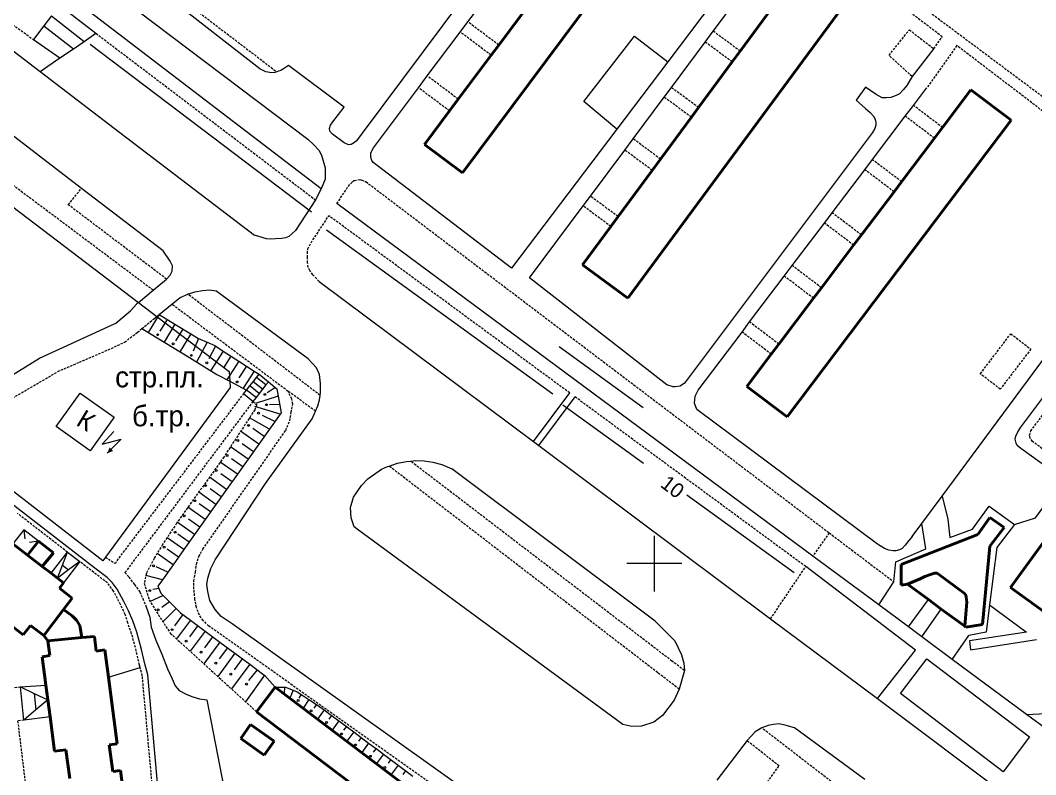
# Model space of a CAD drawing. Extents: x 1000 to 4000, y -5000 to -1000.
# Drawn here: x 1462.7 to 1682.6, y -2645.7 to -2482.5 of the extents above; entities that cross this region are included whole.
import ezdxf
from ezdxf.enums import TextEntityAlignment as Align

# ---------------------------------------------------------------- set-up
doc = ezdxf.new("R2010")
doc.units = 0
doc.header["$MEASUREMENT"] = 0
doc.linetypes.add('DASHED', pattern=[0.75, 0.5, -0.25])
for name, color, linetype in [('1', 7, 'CONTINUOUS'), ('11', 7, 'CONTINUOUS'), ('16', 7, 'CONTINUOUS'), ('17', 7, 'CONTINUOUS'), ('24', 7, 'CONTINUOUS'), ('25', 7, 'CONTINUOUS'), ('37', 7, 'CONTINUOUS'), ('40', 7, 'CONTINUOUS'), ('42', 7, 'CONTINUOUS'), ('6', 7, 'CONTINUOUS'), ('7', 7, 'CONTINUOUS')]:
    doc.layers.add(name, color=color, linetype=linetype)
doc.styles.get("Standard").update_dxf_attribs({"font": 'txt', "height": 0.2})

msp = doc.modelspace()

# ---------------------------------------------------------------- linework, layer by layer
at = {"layer": '1', "color": 253, "linetype": 'Continuous', "lineweight": 0}
for p, q in [((1600, -2606.06), (1600, -2594.02)), ((1605.96, -2600), (1594.04, -2600))]:
    msp.add_line(p, q, dxfattribs=at)
at = {"layer": '11', "color": 253, "linetype": 'Continuous', "lineweight": 0}
for p, q in [((1389.78, -2468.78), (1488.3, -2543.51)), ((1488.3, -2543.51), (1492.25, -2546.52)), ((1492.25, -2546.52), (1507.93, -2558.41)), ((1507.93, -2558.41), (1508.04, -2560.56)), ((1508.04, -2560.56), (1508.1, -2561.89)), ((1508.1, -2561.89), (1481.14, -2598.58)), ((1480.52, -2599.43), (1443.88, -2571.03)), ((1481.14, -2598.58), (1480.52, -2599.43))]:
    msp.add_line(p, q, dxfattribs=at)
at = {"layer": '16', "color": 253, "linetype": 'Continuous', "lineweight": 0}
for p, q in [((1470.47, -2570.36), (1475.61, -2563.11)), ((1475.61, -2563.11), (1482.98, -2568.32)), ((1477.84, -2575.58), (1470.47, -2570.36)), ((1482.98, -2568.32), (1477.84, -2575.58)), ((1482.9, -2571.4), (1480.43, -2574.18)), ((1480.43, -2574.18), (1484.54, -2573.1)), ((1484.54, -2573.1), (1481.51, -2576.13))]:
    msp.add_line(p, q, dxfattribs=at)
msp.add_solid([(1481.51, -2576.13), (1482, -2574.88), (1482.78, -2575.63)], dxfattribs=at)
at = {"layer": '24', "color": 253, "linetype": 'Continuous', "lineweight": 0}
for p, q in [((1584.93, -2442.22), (1536.72, -2506.85)), ((1436.87, -2470.52), (1466.95, -2493.51)), ((1559.6, -2482.8), (1566.79, -2473.24)), ((1480.49, -2474.58), (1524.94, -2508.2)), ((1514.53, -2492.93), (1491.09, -2474.68)), ((1612.74, -2484.82), (1619.67, -2475.54)), ((1527.86, -2518.94), (1476.38, -2479.63)), ((1612.71, -2478.45), (1602.88, -2491.41)), ((1557.95, -2485), (1559.6, -2482.8)), ((1550.81, -2494.49), (1557.95, -2485)), ((1611.01, -2487.15), (1612.74, -2484.82)), ((1603.67, -2496.99), (1611.01, -2487.15)), ((1660.48, -2488.57), (1655.78, -2494.61)), ((1466.95, -2493.51), (1471.23, -2490.6)), ((1515.82, -2493.63), (1514.53, -2492.93)), ((1518.58, -2493.43), (1518.2, -2493.57)), ((1519.08, -2493.33), (1518.58, -2493.43)), ((1519.67, -2492.93), (1519.08, -2493.33)), ((1520.76, -2492.24), (1519.67, -2492.93)), ((1532.81, -2501.24), (1520.76, -2492.24)), ((1602.88, -2491.41), (1591.83, -2505.99)), ((1466.95, -2493.51), (1484.22, -2506.71)), ((1517.1, -2493.82), (1515.82, -2493.63)), ((1517.79, -2493.73), (1517.1, -2493.82)), ((1518.2, -2493.57), (1517.79, -2493.73)), ((1548.89, -2497.03), (1550.81, -2494.49)), ((1655.78, -2494.61), (1654.63, -2496.57)), ((1539.13, -2510.01), (1548.89, -2497.03)), ((1602.11, -2499.08), (1603.67, -2496.99)), ((1645.73, -2496.95), (1643.69, -2499.75)), ((1648.02, -2498.48), (1645.73, -2496.95)), ((1653.86, -2497.46), (1653.1, -2498.35)), ((1654.63, -2496.57), (1653.86, -2497.46)), ((1656.09, -2500.87), (1658.92, -2497.13)), ((1475.93, -2518.82), (1451.08, -2499.79)), ((1595.38, -2508.1), (1602.11, -2499.08)), ((1643.69, -2499.75), (1645.73, -2501.53)), ((1649.29, -2499.24), (1648.02, -2498.48)), ((1650.18, -2499.24), (1649.29, -2499.24)), ((1651.19, -2499.12), (1650.18, -2499.24)), ((1652.34, -2498.73), (1651.19, -2499.12)), ((1653.1, -2498.35), (1652.34, -2498.73)), ((1530.37, -2504.43), (1532.81, -2501.24)), ((1645.73, -2501.53), (1646.68, -2502.43)), ((1654.32, -2503.21), (1656.09, -2500.87)), ((1529.87, -2505.16), (1530.37, -2504.43)), ((1646.68, -2502.43), (1647.51, -2503.25)), ((1647.2, -2512.6), (1654.32, -2503.21)), ((1647.51, -2503.25), (1647.82, -2503.89)), ((1647.82, -2503.89), (1647.95, -2504.53)), ((1529.64, -2505.85), (1529.87, -2505.16)), ((1529.73, -2506.47), (1529.64, -2505.85)), ((1530.3, -2507.11), (1529.73, -2506.47)), ((1591.83, -2505.99), (1569.02, -2536.08)), ((1647.7, -2505.86), (1647.25, -2506.75)), ((1647.95, -2505.16), (1647.7, -2505.86)), ((1647.95, -2504.53), (1647.95, -2505.16)), ((1484.22, -2506.71), (1513.4, -2528.93)), ((1524.94, -2508.2), (1526.23, -2509.38)), ((1532.8, -2508.98), (1530.3, -2507.11)), ((1535.45, -2508.51), (1535.07, -2508.89)), ((1536.72, -2506.85), (1535.45, -2508.51)), ((1593.57, -2510.52), (1595.38, -2508.1)), ((1647.25, -2506.75), (1606.49, -2560.93)), ((1526.23, -2509.38), (1527.32, -2510.57)), ((1527.32, -2510.57), (1527.91, -2511.66)), ((1533.77, -2509.37), (1532.8, -2508.98)), ((1534.29, -2509.3), (1533.77, -2509.37)), ((1535.07, -2508.89), (1534.29, -2509.3)), ((1538.56, -2511.15), (1539.13, -2510.01)), ((1586.13, -2520.49), (1593.57, -2510.52)), ((1662.29, -2585.39), (1717.63, -2510.58)), ((1527.91, -2511.66), (1528.7, -2514.39)), ((1538.56, -2512.04), (1538.56, -2511.15)), ((1538.82, -2512.81), (1538.56, -2512.04)), ((1539.07, -2513.19), (1538.82, -2512.81)), ((1539.96, -2513.83), (1539.07, -2513.19)), ((1645.56, -2514.77), (1647.2, -2512.6)), ((1679.34, -2570.49), (1723.5, -2511.42)), ((1528.7, -2514.39), (1528.67, -2516.85)), ((1569.02, -2536.08), (1539.96, -2513.83)), ((1638.5, -2524.1), (1645.56, -2514.77)), ((1528.67, -2516.85), (1527.86, -2518.94)), ((1493.59, -2532.34), (1475.93, -2518.82)), ((1527.86, -2518.94), (1526.59, -2521.29)), ((1526.59, -2521.29), (1522.28, -2527.95)), ((1584.55, -2522.61), (1586.13, -2520.49)), ((1634.32, -2598.39), (1531.22, -2522.11)), ((1572.92, -2538.19), (1584.55, -2522.61)), ((1636.82, -2526.32), (1638.5, -2524.1)), ((1629.84, -2535.53), (1636.82, -2526.32)), ((1521.49, -2528.64), (1520.8, -2529.24)), ((1522.28, -2527.95), (1521.49, -2528.64)), ((1515.96, -2529.73), (1513.4, -2528.93)), ((1516.85, -2529.83), (1515.96, -2529.73)), ((1517.93, -2529.73), (1516.85, -2529.83)), ((1519.32, -2529.63), (1517.93, -2529.73)), ((1520.11, -2529.53), (1519.32, -2529.63)), ((1520.8, -2529.24), (1520.11, -2529.53)), ((1495.15, -2534.56), (1493.59, -2532.34)), ((1495.66, -2535.58), (1495.15, -2534.56)), ((1495.15, -2537.62), (1495.54, -2536.72)), ((1495.54, -2536.72), (1495.66, -2535.58)), ((1628.12, -2537.81), (1629.84, -2535.53)), ((1491.45, -2540.86), (1494.33, -2538.44)), ((1494.33, -2538.44), (1495.15, -2537.62)), ((1527.37, -2538.93), (1573.79, -2573.59)), ((1602.68, -2561.31), (1572.92, -2538.19)), ((1620.61, -2547.72), (1628.12, -2537.81)), ((1488.3, -2543.51), (1491.45, -2540.86)), ((1497.32, -2542.45), (1498.96, -2541.69)), ((1498.96, -2541.69), (1500.48, -2541.18)), ((1500.48, -2541.18), (1502.13, -2540.92)), ((1502.13, -2540.92), (1503.66, -2540.8)), ((1503.66, -2540.8), (1505.04, -2540.96)), ((1525.04, -2555.71), (1505.04, -2540.96)), ((1486.54, -2545.34), (1487.94, -2543.81)), ((1488.3, -2543.51), (1487.94, -2543.81)), ((1492.74, -2546.12), (1495.51, -2543.9)), ((1495.51, -2543.9), (1497.32, -2542.45)), ((1483.36, -2548.01), (1486.54, -2545.34)), ((1492.25, -2546.52), (1492.74, -2546.12)), ((1466.86, -2555.52), (1483.36, -2548.01)), ((1491.5, -2547.12), (1492.25, -2546.52)), ((1618.97, -2549.89), (1620.61, -2547.72)), ((1609.47, -2562.44), (1618.97, -2549.89)), ((1453.51, -2563.79), (1466.86, -2555.52)), ((1526.82, -2557.66), (1525.04, -2555.71)), ((1527.47, -2559.06), (1526.82, -2557.66)), ((1527.68, -2561), (1527.47, -2559.06)), ((1527.68, -2561.86), (1527.68, -2561)), ((1604.02, -2561.76), (1602.68, -2561.31)), ((1605.54, -2561.63), (1604.46, -2561.76)), ((1606.49, -2560.93), (1605.54, -2561.63)), ((1527.47, -2564.56), (1527.6, -2563.6)), ((1527.6, -2563.6), (1527.68, -2563.05)), ((1527.68, -2563.05), (1527.68, -2561.86)), ((1573.79, -2573.59), (1581.65, -2563.08)), ((1604.46, -2561.76), (1604.02, -2561.76)), ((1608.64, -2565.3), (1608.83, -2563.78)), ((1608.83, -2563.78), (1609.47, -2562.44)), ((1526.62, -2567), (1527.14, -2565.85)), ((1527.14, -2565.85), (1527.47, -2564.56)), ((1574.97, -2574.47), (1582.83, -2563.95)), ((1609.15, -2566.64), (1608.64, -2565.3)), ((1525.85, -2568.65), (1526.62, -2567)), ((1648.28, -2595.76), (1609.15, -2566.64)), ((1515.75, -2582.7), (1525.85, -2568.65)), ((1478.78, -2601.02), (1440.01, -2570.96)), ((1678.15, -2573.09), (1678.26, -2572.42)), ((1678.26, -2572.42), (1678.7, -2571.51)), ((1678.7, -2571.51), (1679.34, -2570.49)), ((1573.79, -2573.59), (1574.97, -2574.47)), ((1574.97, -2574.47), (1625.15, -2611.94)), ((1678.32, -2573.92), (1678.15, -2573.09)), ((1678.58, -2574.43), (1678.32, -2573.92)), ((1679.34, -2575.07), (1678.58, -2574.43)), ((1688.61, -2581.81), (1679.34, -2575.07)), ((1540.87, -2579.54), (1542.22, -2578.99)), ((1542.22, -2578.99), (1542.52, -2578.89)), ((1542.52, -2578.89), (1544.38, -2578.24)), ((1544.38, -2578.24), (1546.31, -2577.91)), ((1546.31, -2577.91), (1547.17, -2577.82)), ((1547.17, -2577.82), (1548.3, -2577.7)), ((1548.3, -2577.7), (1550.13, -2577.75)), ((1550.13, -2577.75), (1552.02, -2578.02)), ((1552.02, -2578.02), (1553.95, -2578.56)), ((1553.95, -2578.56), (1556.13, -2579.49)), ((1537.96, -2581.65), (1540.87, -2579.54)), ((1600.19, -2612.47), (1556.13, -2579.49)), ((1504.88, -2599.18), (1515.75, -2582.7)), ((1534.8, -2585.63), (1536.59, -2583.1)), ((1536.59, -2583.1), (1537.96, -2581.65)), ((1682.53, -2590.12), (1688.61, -2581.81)), ((1534.16, -2587.83), (1534.8, -2585.63)), ((1657.93, -2591.29), (1662.29, -2585.39)), ((1662.29, -2585.39), (1663.57, -2590.37)), ((1534.35, -2590.06), (1534.16, -2587.83)), ((1668.91, -2592.54), (1672.47, -2587.57)), ((1672.47, -2587.57), (1677.94, -2591.52)), ((1535.01, -2592.03), (1534.35, -2590.06)), ((1677.94, -2591.52), (1682.53, -2590.12)), ((1535.66, -2592.57), (1535.01, -2592.03)), ((1655.81, -2594.16), (1657.93, -2591.29)), ((1658.75, -2596.83), (1657.93, -2591.29)), ((1663.57, -2590.37), (1663.96, -2594.32)), ((1677.94, -2591.52), (1674.12, -2596.48)), ((1593.14, -2634.84), (1535.66, -2592.57)), ((1655.81, -2594.16), (1654.82, -2595.38)), ((1663.96, -2594.32), (1668.91, -2592.54)), ((1649.8, -2596.72), (1648.28, -2595.76)), ((1650.76, -2597.1), (1649.8, -2596.72)), ((1652.26, -2599.63), (1658.75, -2596.83)), ((1653.62, -2596.72), (1653.04, -2597.03)), ((1654.31, -2596.02), (1653.62, -2596.72)), ((1654.82, -2595.38), (1654.31, -2596.02)), ((1674.12, -2596.48), (1672.57, -2608.91)), ((1648.59, -2608.95), (1634.32, -2598.39)), ((1651.71, -2597.22), (1650.76, -2597.1)), ((1652.28, -2597.22), (1651.71, -2597.22)), ((1653.04, -2597.03), (1652.28, -2597.22)), ((1481.51, -2602.99), (1478.78, -2601.02)), ((1503.26, -2603.12), (1503.91, -2601.07)), ((1503.91, -2601.07), (1504.88, -2599.18)), ((1656.52, -2618.71), (1632.76, -2600.65)), ((1651.82, -2603.93), (1652.26, -2599.63)), ((1482.58, -2604.06), (1481.51, -2602.99)), ((1503.05, -2604.52), (1503.26, -2603.12)), ((1483.66, -2605.52), (1482.58, -2604.06)), ((1485.13, -2608.19), (1483.66, -2605.52)), ((1503.26, -2606.03), (1503.05, -2604.52)), ((1648.59, -2608.95), (1651.82, -2603.93)), ((1503.69, -2607.97), (1503.26, -2606.03)), ((1654.99, -2613.68), (1659.32, -2607.77)), ((1486.09, -2610.22), (1485.13, -2608.19)), ((1489.85, -2609.16), (1490.71, -2611.59)), ((1504.88, -2609.91), (1503.69, -2607.97)), ((1506.17, -2611.42), (1504.88, -2609.91)), ((1654.99, -2613.68), (1648.59, -2608.95)), ((1657.93, -2615.86), (1662.1, -2609.82)), ((1672.57, -2608.91), (1671.84, -2614.81)), ((1672.57, -2608.91), (1680.59, -2614.83)), ((1487.04, -2612.39), (1486.09, -2610.22)), ((1490.71, -2611.59), (1491.03, -2613.74)), ((1508.54, -2613.03), (1506.17, -2611.42)), ((1625.15, -2611.94), (1648.27, -2629.2)), ((1487.93, -2614.8), (1487.04, -2612.39)), ((1491.03, -2613.74), (1492, -2616.54)), ((1574.9, -2660.28), (1508.54, -2613.03)), ((1600.19, -2612.47), (1604.44, -2616.74)), ((1657.93, -2615.86), (1654.99, -2613.68)), ((1488.94, -2618.61), (1487.93, -2614.8)), ((1492, -2616.54), (1493.29, -2619.56)), ((1664.49, -2620.72), (1657.93, -2615.86)), ((1664.49, -2620.72), (1668.1, -2615.58)), ((1671.84, -2614.81), (1668.1, -2615.58)), ((1680.59, -2614.83), (1668.21, -2616.7)), ((1668.41, -2618.69), (1682.73, -2616.41)), ((1489.64, -2621.66), (1488.94, -2618.61)), ((1604.44, -2616.74), (1605.84, -2619.75)), ((1648.27, -2629.2), (1656.52, -2618.71)), ((1668.21, -2616.7), (1668.41, -2618.69)), ((1493.29, -2619.56), (1494.58, -2622.79)), ((1605.84, -2619.75), (1606.38, -2621.53)), ((1653.27, -2628.11), (1659, -2620.58)), ((1659, -2620.58), (1681.24, -2637.51)), ((1680.58, -2632.61), (1664.49, -2620.72)), ((1490.28, -2624.08), (1489.64, -2621.66)), ((1494.58, -2622.79), (1495.55, -2624.95)), ((1606.48, -2623.13), (1605.37, -2627.15)), ((1606.38, -2621.53), (1606.48, -2623.13)), ((1493.32, -2657.74), (1490.28, -2624.08)), ((1495.55, -2624.95), (1496.19, -2626.45)), ((1496.19, -2626.45), (1497.06, -2627.42)), ((1497.06, -2627.42), (1498.56, -2628.28)), ((1605.37, -2627.15), (1604.25, -2629.55)), ((1498.56, -2628.28), (1499.85, -2628.72)), ((1499.85, -2628.72), (1501.47, -2629.25)), ((1501.47, -2629.25), (1503.08, -2629.47)), ((1503.08, -2629.47), (1510.28, -2666.87)), ((1604.25, -2629.55), (1601.78, -2632.85)), ((1648.27, -2629.2), (1682.2, -2654.53)), ((1675.51, -2645.04), (1653.27, -2628.11)), ((1680.58, -2632.61), (1700.45, -2631.59)), ((1601.78, -2632.85), (1599.85, -2634.33)), ((1695.04, -2643.31), (1680.58, -2632.61)), ((1595.07, -2635.26), (1593.14, -2634.84)), ((1597.23, -2635.16), (1595.07, -2635.26)), ((1599.85, -2634.33), (1597.23, -2635.16)), ((1621.83, -2636.41), (1620.05, -2638.3)), ((1623.23, -2635.55), (1621.83, -2636.41)), ((1624.63, -2635.01), (1623.23, -2635.55)), ((1625.81, -2634.8), (1624.63, -2635.01)), ((1626.99, -2634.69), (1625.81, -2634.8)), ((1628.5, -2635.01), (1626.99, -2634.69)), ((1630.34, -2635.54), (1628.5, -2635.01)), ((1645.56, -2646.74), (1630.34, -2635.54)), ((1620.05, -2638.3), (1613.5, -2646.84)), ((1681.24, -2637.51), (1675.51, -2645.04))]:
    msp.add_line(p, q, dxfattribs=at)
at = {"layer": '24', "color": 253, "linetype": 'DASHED', "lineweight": 0}
for p, q in [((1422.29, -2454.97), (1465.52, -2486.63)), ((1662.33, -2486.01), (1630.02, -2461.57)), ((1491.45, -2540.86), (1389.13, -2464.3)), ((1494.28, -2475.33), (1518.2, -2493.57)), ((1655.96, -2477.98), (1688.32, -2502.11)), ((1566.28, -2487.8), (1559.6, -2482.8)), ((1650.81, -2490.03), (1655.2, -2484.51)), ((1655.2, -2484.51), (1660.48, -2488.57)), ((1479.05, -2485.26), (1526.59, -2521.29)), ((1564.64, -2490.01), (1557.95, -2485)), ((1618.57, -2489.12), (1612.74, -2484.82)), ((1660.48, -2488.57), (1662.33, -2486.01)), ((1616.84, -2491.46), (1611.01, -2487.15)), ((1665.5, -2487.92), (1658.92, -2497.13)), ((1688.26, -2505.28), (1665.5, -2487.92)), ((1655.78, -2494.61), (1650.81, -2490.03)), ((1557.52, -2499.52), (1550.81, -2494.49)), ((1555.62, -2502.06), (1548.89, -2497.03)), ((1609.56, -2501.33), (1603.67, -2496.99)), ((1608, -2503.43), (1602.11, -2499.08)), ((1662.39, -2505.64), (1656.09, -2500.87)), ((1660.63, -2507.97), (1654.32, -2503.21)), ((1601.32, -2512.48), (1595.38, -2508.1)), ((1599.52, -2514.92), (1593.57, -2510.52)), ((1653.52, -2517.38), (1647.2, -2512.6)), ((1651.88, -2519.55), (1645.56, -2514.77)), ((1533.69, -2518.38), (1534.63, -2517.34)), ((1534.63, -2517.34), (1535.01, -2517.08)), ((1535.01, -2517.08), (1536.17, -2516.92)), ((1536.17, -2516.92), (1536.61, -2517.04)), ((1536.61, -2517.04), (1537.5, -2517.36)), ((1537.5, -2517.36), (1637.85, -2593.35)), ((1473.06, -2522.35), (1475.93, -2518.82)), ((1531.22, -2522.11), (1533.69, -2518.38)), ((1592.13, -2524.92), (1586.13, -2520.49)), ((1494.33, -2538.44), (1473.06, -2522.35)), ((1590.56, -2527.05), (1584.55, -2522.61)), ((1644.82, -2528.88), (1638.5, -2524.1)), ((1525.63, -2530.57), (1529.49, -2524.74)), ((1581.65, -2563.08), (1529.49, -2524.74)), ((1643.14, -2531.1), (1636.82, -2526.32)), ((1524.93, -2531.9), (1525.63, -2530.57)), ((1524.87, -2532.86), (1524.93, -2531.9)), ((1524.87, -2533.75), (1524.87, -2532.86)), ((1524.87, -2534.89), (1524.87, -2533.75)), ((1525, -2535.91), (1524.87, -2534.89)), ((1525.38, -2536.61), (1525, -2535.91)), ((1526.02, -2537.5), (1525.38, -2536.61)), ((1636.17, -2540.32), (1629.84, -2535.53)), ((1527.37, -2538.93), (1526.02, -2537.5)), ((1634.45, -2542.59), (1628.12, -2537.81)), ((1527.6, -2563.6), (1498.96, -2541.69)), ((1520.68, -2562.74), (1495.51, -2543.9)), ((1489.01, -2549.16), (1491.5, -2547.12)), ((1626.95, -2552.52), (1620.61, -2547.72)), ((1485.27, -2552.09), (1488.07, -2549.92)), ((1488.07, -2549.92), (1489.01, -2549.16)), ((1625.31, -2554.69), (1618.97, -2549.89)), ((1670.56, -2558.93), (1677.17, -2550.27)), ((1677.17, -2550.27), (1681.51, -2553.59)), ((1481.71, -2553.74), (1485.27, -2552.09)), ((1475.48, -2556.41), (1481.71, -2553.74)), ((1681.51, -2553.59), (1674.9, -2562.25)), ((1470.78, -2558.45), (1475.48, -2556.41)), ((1460.35, -2564.56), (1470.78, -2558.45)), ((1674.9, -2562.25), (1670.56, -2558.93)), ((1681.49, -2571.3), (1691.12, -2558.47)), ((1483.17, -2599.98), (1511.02, -2563.3)), ((1526.62, -2567), (1520.68, -2562.74)), ((1521.45, -2564.39), (1520.68, -2562.74)), ((1513.06, -2564.91), (1485.33, -2601.94)), ((1513.06, -2564.91), (1513.91, -2565.64)), ((1513.91, -2565.64), (1513.45, -2566.71)), ((1521.34, -2567.29), (1521.66, -2565.46)), ((1521.66, -2565.46), (1521.45, -2564.39)), ((1632.76, -2600.65), (1582.83, -2563.95)), ((1513.45, -2566.71), (1506.74, -2576.94)), ((1521.02, -2569.12), (1521.34, -2567.29)), ((1520.16, -2571.17), (1521.02, -2569.12)), ((1502.22, -2596.86), (1520.16, -2571.17)), ((1681.25, -2572.29), (1681.49, -2571.3)), ((1681.38, -2572.93), (1681.25, -2572.29)), ((1681.84, -2573.57), (1681.38, -2572.93)), ((1688.2, -2578.24), (1681.84, -2573.57)), ((1506.74, -2576.94), (1496.53, -2591.26)), ((1600.71, -2623.61), (1542.52, -2578.89)), ((1603.8, -2621.09), (1547.17, -2577.82)), ((1472.88, -2597.52), (1462.08, -2589.15)), ((1496.53, -2591.26), (1493.48, -2595.84)), ((1637.85, -2593.35), (1634.32, -2598.39)), ((1637.85, -2593.35), (1651.82, -2603.93)), ((1493.48, -2595.84), (1491.65, -2598.9)), ((1481.14, -2598.58), (1483.17, -2599.98)), ((1491.65, -2598.9), (1489.97, -2602.1)), ((1500.82, -2600.09), (1501.36, -2598.47)), ((1501.36, -2598.47), (1502.22, -2596.86)), ((1481.55, -2604.17), (1475.55, -2599.57)), ((1500.6, -2601.82), (1500.82, -2600.09)), ((1625.15, -2611.94), (1632.76, -2600.65)), ((1485.33, -2601.94), (1486.19, -2602.91)), ((1486.19, -2602.91), (1487.37, -2604.52)), ((1489.97, -2602.1), (1489.51, -2604.24)), ((1500.28, -2603.75), (1500.6, -2601.82)), ((1482.88, -2605.95), (1481.55, -2604.17)), ((1487.37, -2604.52), (1488.55, -2606.14)), ((1489.51, -2604.24), (1490.58, -2607.87)), ((1500.28, -2605.48), (1500.28, -2603.75)), ((1500.5, -2607.74), (1500.28, -2605.48)), ((1484.39, -2608.88), (1482.88, -2605.95)), ((1488.55, -2606.14), (1489.2, -2607.54)), ((1489.2, -2607.54), (1489.85, -2609.16)), ((1500.8, -2609.51), (1500.5, -2607.74)), ((1485.38, -2611.02), (1484.39, -2608.88)), ((1490.58, -2607.87), (1492.57, -2611.07)), ((1501.45, -2611.13), (1500.8, -2609.51)), ((1485.93, -2612.83), (1485.38, -2611.02)), ((1492.57, -2611.07), (1495.16, -2615.05)), ((1502.31, -2612.32), (1501.45, -2611.13)), ((1486.79, -2615.16), (1485.93, -2612.83)), ((1503.49, -2613.5), (1502.31, -2612.32)), ((1573.02, -2662.75), (1503.49, -2613.5)), ((1487.79, -2618.89), (1486.79, -2615.16)), ((1495.16, -2615.05), (1513.83, -2632.04)), ((1488.48, -2621.94), (1487.79, -2618.89)), ((1488.62, -2622.47), (1488.48, -2621.94)), ((1489.1, -2624.28), (1488.62, -2622.47)), ((1606.48, -2623.13), (1603.8, -2621.09)), ((1492.13, -2657.79), (1489.1, -2624.28)), ((1605.37, -2627.15), (1600.71, -2623.61)), ((1461.42, -2626.77), (1462.73, -2626.69)), ((1463.47, -2633.84), (1462.1, -2634.03)), ((1462.1, -2634.03), (1464.49, -2653.59)), ((1645.94, -2653.04), (1623.23, -2635.55)), ((1627, -2643.78), (1620.05, -2638.3)), ((1624.48, -2647.26), (1627, -2643.78))]:
    msp.add_line(p, q, dxfattribs=at)
at = {"layer": '25', "color": 253, "linetype": 'Continuous', "lineweight": 0}
for p, q in [((1471.19, -2479.16), (1479.05, -2485.26)), ((1469.41, -2481.51), (1467.78, -2483.65)), ((1469.41, -2481.51), (1476.5, -2487.01)), ((1467.78, -2483.65), (1465.52, -2486.63)), ((1467.78, -2483.65), (1474.16, -2488.6)), ((1465.52, -2486.63), (1471.23, -2490.6)), ((1476.5, -2487.01), (1479.05, -2485.26)), ((1471.23, -2490.6), (1474.16, -2488.6)), ((1474.16, -2488.6), (1476.5, -2487.01)), ((1513.81, -2559.75), (1514.37, -2559.04)), ((1514.37, -2559.04), (1516.41, -2560.64)), ((1511.68, -2562.46), (1512.39, -2561.55)), ((1512.39, -2561.55), (1513.1, -2560.65)), ((1514.43, -2563.16), (1512.39, -2561.55)), ((1513.1, -2560.65), (1513.81, -2559.75)), ((1515.14, -2562.26), (1513.1, -2560.65)), ((1515.86, -2561.35), (1513.81, -2559.75)), ((1515.86, -2561.35), (1515.14, -2562.26)), ((1516.41, -2560.64), (1515.86, -2561.35)), ((1511.02, -2563.3), (1511.68, -2562.46)), ((1513.06, -2564.91), (1511.02, -2563.3)), ((1513.72, -2564.06), (1511.68, -2562.46)), ((1514.43, -2563.16), (1513.72, -2564.06)), ((1515.14, -2562.26), (1514.43, -2563.16)), ((1513.72, -2564.06), (1513.06, -2564.91))]:
    msp.add_line(p, q, dxfattribs=at)
at = {"layer": '37', "color": 253, "linetype": 'Continuous', "lineweight": 0}
for p, q in [((1492.74, -2546.12), (1490.39, -2550)), ((1492.74, -2546.12), (1496.16, -2548.2)), ((1494.45, -2547.16), (1492.89, -2549.72)), ((1496.16, -2548.2), (1493.8, -2552.08)), ((1496.16, -2548.2), (1499.58, -2550.28)), ((1489.01, -2549.16), (1499.29, -2555.43)), ((1497.87, -2549.24), (1496.31, -2551.8)), ((1499.58, -2550.28), (1497.22, -2554.17)), ((1499.58, -2550.28), (1501.27, -2551.31)), ((1501.29, -2551.32), (1500.09, -2554.07)), ((1503.12, -2552.11), (1500.86, -2556.4)), ((1501.27, -2551.31), (1503.12, -2552.11)), ((1503.12, -2552.11), (1504.78, -2552.83)), ((1504.78, -2552.83), (1506.62, -2554.03)), ((1504.94, -2552.94), (1503.48, -2555.66)), ((1506.62, -2554.03), (1503.88, -2558.26)), ((1506.62, -2554.03), (1509.98, -2556.2)), ((1499.29, -2555.43), (1505.24, -2559.09)), ((1508.3, -2555.11), (1506.67, -2557.63)), ((1509.98, -2556.2), (1507.38, -2560.21)), ((1509.98, -2556.2), (1513.34, -2558.37)), ((1505.24, -2559.09), (1508.04, -2560.56)), ((1511.66, -2557.28), (1510.03, -2559.8)), ((1513.34, -2558.37), (1510.94, -2562.07)), ((1513.34, -2558.37), (1514.37, -2559.04)), ((1508.04, -2560.56), (1511.68, -2562.46)), ((1516.41, -2560.64), (1518.24, -2562.17)), ((1518.52, -2563.76), (1513.59, -2565.36)), ((1517.95, -2561.93), (1516.15, -2563.05)), ((1518.24, -2562.17), (1518.52, -2563.76)), ((1518.52, -2563.76), (1519.16, -2567.36)), ((1518.96, -2567.64), (1513.49, -2566.04)), ((1518.84, -2565.57), (1516.67, -2565.62)), ((1517.8, -2569.27), (1515.11, -2567.97)), ((1518.96, -2567.64), (1516.64, -2570.9)), ((1519.16, -2567.36), (1518.96, -2567.64)), ((1516.64, -2570.9), (1512.29, -2568.49)), ((1514.32, -2574.16), (1510.39, -2571.37)), ((1515.48, -2572.53), (1513.03, -2570.8)), ((1516.64, -2570.9), (1514.32, -2574.16)), ((1512, -2577.42), (1508.2, -2574.72)), ((1513.16, -2575.79), (1510.71, -2574.05)), ((1514.32, -2574.16), (1512, -2577.42)), ((1509.68, -2580.68), (1505.96, -2578.03)), ((1510.84, -2579.05), (1508.4, -2577.31)), ((1512, -2577.42), (1509.68, -2580.68)), ((1507.36, -2583.94), (1503.64, -2581.29)), ((1508.52, -2582.31), (1506.08, -2580.57)), ((1509.68, -2580.68), (1507.36, -2583.94)), ((1505.04, -2587.2), (1501.32, -2584.55)), ((1506.2, -2585.57), (1503.76, -2583.83)), ((1507.36, -2583.94), (1505.04, -2587.2)), ((1502.72, -2590.46), (1498.99, -2587.8)), ((1503.88, -2588.83), (1501.44, -2587.09)), ((1505.04, -2587.2), (1502.72, -2590.46)), ((1500.41, -2593.72), (1496.67, -2591.06)), ((1501.57, -2592.09), (1499.12, -2590.35)), ((1502.72, -2590.46), (1500.41, -2593.72)), ((1498.09, -2596.98), (1494.45, -2594.39)), ((1499.25, -2595.35), (1496.8, -2593.61)), ((1500.41, -2593.72), (1498.09, -2596.98)), ((1495.77, -2600.24), (1492.32, -2597.78)), ((1496.93, -2598.61), (1494.48, -2596.87)), ((1498.09, -2596.98), (1495.77, -2600.24)), ((1494.61, -2601.87), (1492.11, -2600.68)), ((1495.77, -2600.24), (1493.45, -2603.5)), ((1493.45, -2603.5), (1489.87, -2602.56)), ((1492.69, -2605.36), (1491.37, -2605.6)), ((1493.45, -2603.5), (1492.49, -2604.85)), ((1492.49, -2604.85), (1493.1, -2606.38)), ((1493.59, -2606.87), (1490.64, -2608.27)), ((1493.1, -2606.38), (1493.59, -2606.87)), ((1493.59, -2606.87), (1495.08, -2608.36)), ((1495, -2608.28), (1493.31, -2609.48)), ((1496.41, -2609.7), (1493.54, -2612.57)), ((1495.08, -2608.36), (1496.41, -2609.7)), ((1496.41, -2609.7), (1497.37, -2610.65)), ((1497.89, -2611.04), (1496.1, -2613.45)), ((1497.37, -2610.65), (1499.5, -2612.23)), ((1499.5, -2612.23), (1496.51, -2616.27)), ((1501.1, -2613.42), (1499.32, -2615.83)), ((1499.5, -2612.23), (1502.71, -2614.61)), ((1502.71, -2614.61), (1499.48, -2618.97)), ((1504.32, -2615.81), (1502.53, -2618.22)), ((1502.71, -2614.61), (1505.92, -2617)), ((1505.92, -2617), (1502.45, -2621.68)), ((1507.53, -2618.19), (1505.74, -2620.6)), ((1505.92, -2617), (1509.14, -2619.38)), ((1509.14, -2619.38), (1505.42, -2624.39)), ((1510.74, -2620.57), (1508.96, -2622.98)), ((1509.14, -2619.38), (1512.35, -2621.76)), ((1512.35, -2621.76), (1508.4, -2627.09)), ((1513.97, -2622.96), (1512.07, -2625.3)), ((1512.35, -2621.76), (1515.43, -2624.04)), ((1515.54, -2624.17), (1511.45, -2629.87)), ((1515.43, -2624.04), (1515.54, -2624.17)), ((1515.54, -2624.17), (1517.86, -2626.7)), ((1517.86, -2626.7), (1520.14, -2626.76)), ((1519.86, -2626.75), (1519.83, -2628.18)), ((1520.14, -2626.76), (1521.75, -2627.38)), ((1521.75, -2627.38), (1521.07, -2629.12)), ((1521.75, -2627.38), (1522.64, -2627.72)), ((1522.64, -2627.72), (1524.32, -2628.79)), ((1523.52, -2628.28), (1522.98, -2629.13)), ((1525.19, -2629.38), (1523.92, -2631.28)), ((1524.32, -2628.79), (1525.19, -2629.38)), ((1525.19, -2629.38), (1526.6, -2630.32)), ((1526.85, -2630.5), (1526.26, -2631.3)), ((1526.6, -2630.32), (1528.47, -2631.67)), ((1528.47, -2631.67), (1527.04, -2633.63)), ((1528.47, -2631.67), (1529.96, -2632.76)), ((1530.08, -2632.85), (1529.48, -2633.65)), ((1529.96, -2632.76), (1531.69, -2634.05)), ((1531.69, -2634.05), (1530.21, -2636.03)), ((1531.69, -2634.05), (1534.9, -2636.43)), ((1533.29, -2635.24), (1532.7, -2636.04)), ((1534.9, -2636.43), (1533.41, -2638.44)), ((1534.9, -2636.43), (1538.11, -2638.82)), ((1536.5, -2637.62), (1535.91, -2638.43)), ((1538.11, -2638.82), (1536.6, -2640.85)), ((1538.11, -2638.82), (1540.03, -2640.24)), ((1539.71, -2640.01), (1539.12, -2640.81)), ((1540.03, -2640.24), (1541.31, -2641.21)), ((1541.31, -2641.21), (1539.78, -2643.25)), ((1541.31, -2641.21), (1544.51, -2643.61)), ((1542.91, -2642.41), (1542.31, -2643.21)), ((1544.51, -2643.61), (1542.97, -2645.66)), ((1544.51, -2643.61), (1547.71, -2646.01)), ((1546.11, -2644.81), (1545.51, -2645.61))]:
    msp.add_line(p, q, dxfattribs=at)
for centre in [(1492.42, -2550.47), (1495.79, -2552.44), (1499.71, -2554.94), (1503.07, -2556.55), (1509.63, -2560.69), (1515.65, -2563.38), (1515.98, -2565.62), (1514.24, -2567.46), (1512.08, -2570.09), (1509.76, -2573.35), (1507.44, -2576.61), (1505.12, -2579.87), (1502.8, -2583.13), (1500.48, -2586.39), (1498.16, -2589.65), (1496.21, -2593.22), (1493.84, -2596.43), (1491.52, -2600.47), (1490.71, -2605.84), (1492.5, -2609.98), (1495.54, -2614.29), (1498.6, -2616.78), (1501.81, -2619.16), (1505.02, -2621.54), (1508.24, -2623.92), (1511.67, -2626.09), (1522.83, -2629.62), (1525.64, -2631.86), (1529.01, -2634.36), (1532.22, -2636.85), (1535.27, -2639.24), (1538.48, -2641.68), (1541.62, -2644.12)]:
    msp.add_circle(centre, 0.2, dxfattribs=at)
at = {"layer": '40', "color": 253, "linetype": 'Continuous', "lineweight": 0}
for p, q in [((1584.68, -2500.04), (1595.69, -2485.91)), ((1595.69, -2485.91), (1602.88, -2491.41)), ((1477.8, -2487.58), (1525.76, -2523.89)), ((1591.83, -2505.99), (1584.68, -2500.04)), ((1528.96, -2527.76), (1577.98, -2563.29)), ((1579.38, -2553.05), (1597.55, -2566.23)), ((1597.63, -2578.37), (1580.16, -2565.74)), ((1630.28, -2601.96), (1607.03, -2585.16)), ((1481.76, -2624.55), (1488.62, -2622.47))]:
    msp.add_line(p, q, dxfattribs=at)
at = {"layer": '6', "color": 253, "linetype": 'Continuous', "lineweight": 40}
for p, q in [((1605.83, -2452.02), (1558.41, -2515.42)), ((1641.97, -2477.91), (1594.24, -2542.56)), ((1566.28, -2487.8), (1573.45, -2478.22)), ((1618.57, -2489.12), (1625.45, -2479.81)), ((1564.64, -2490.01), (1566.28, -2487.8)), ((1557.52, -2499.52), (1564.64, -2490.01)), ((1616.84, -2491.46), (1618.57, -2489.12)), ((1609.56, -2501.33), (1616.84, -2491.46)), ((1662.39, -2505.64), (1668.53, -2497.51)), ((1668.53, -2497.51), (1677.22, -2504.08)), ((1555.62, -2502.06), (1557.52, -2499.52)), ((1550.21, -2509.29), (1555.62, -2502.06)), ((1608, -2503.43), (1609.56, -2501.33)), ((1601.32, -2512.48), (1608, -2503.43)), ((1677.22, -2504.08), (1628.73, -2568.23)), ((1660.63, -2507.97), (1662.39, -2505.64)), ((1653.52, -2517.38), (1660.63, -2507.97)), ((1558.41, -2515.42), (1550.21, -2509.29)), ((1599.52, -2514.92), (1601.32, -2512.48)), ((1592.13, -2524.92), (1599.52, -2514.92)), ((1651.88, -2519.55), (1653.52, -2517.38)), ((1644.82, -2528.88), (1651.88, -2519.55)), ((1590.56, -2527.05), (1592.13, -2524.92)), ((1584.45, -2535.33), (1590.56, -2527.05)), ((1643.14, -2531.1), (1644.82, -2528.88)), ((1636.17, -2540.32), (1643.14, -2531.1)), ((1594.24, -2542.56), (1584.45, -2535.33)), ((1634.45, -2542.59), (1636.17, -2540.32)), ((1626.95, -2552.52), (1634.45, -2542.59)), ((1625.31, -2554.69), (1626.95, -2552.52)), ((1620.04, -2561.66), (1625.31, -2554.69)), ((1628.73, -2568.23), (1620.04, -2561.66)), ((1677.11, -2605.15), (1691.68, -2585.13)), ((1670.01, -2593.68), (1672.66, -2590.01)), ((1672.66, -2590.01), (1675.7, -2592.19)), ((1675.7, -2592.19), (1672.66, -2596.25)), ((1653.4, -2600.16), (1670.01, -2593.68)), ((1461.09, -2595.75), (1464.24, -2598.16)), ((1464.24, -2598.16), (1466.62, -2595.15)), ((1466.62, -2595.15), (1469.83, -2597.68)), ((1672.66, -2596.25), (1671.02, -2613.2)), ((1464.24, -2598.16), (1467.4, -2600.59)), ((1469.83, -2597.68), (1467.4, -2600.59)), ((1467.4, -2600.59), (1469.38, -2602.1)), ((1653.4, -2604.68), (1653.4, -2600.16)), ((1469.38, -2602.1), (1470.71, -2603.12)), ((1470.71, -2603.12), (1472.05, -2604.15)), ((1654.8, -2604.45), (1657.54, -2603.29)), ((1657.54, -2603.29), (1658.55, -2602.78)), ((1658.55, -2602.78), (1659.76, -2602.34)), ((1659.76, -2602.34), (1660.65, -2602.08)), ((1660.65, -2602.08), (1661.22, -2602.08)), ((1661.22, -2602.08), (1667.33, -2606.6)), ((1472.05, -2604.15), (1471.14, -2605.34)), ((1471.14, -2605.34), (1473.93, -2607.47)), ((1654.8, -2604.45), (1653.4, -2604.68)), ((1659.32, -2607.77), (1654.8, -2604.45)), ((1695.2, -2618.32), (1677.11, -2605.15)), ((1473.93, -2607.47), (1472.03, -2609.96)), ((1662.1, -2609.82), (1659.32, -2607.77)), ((1667.33, -2606.6), (1667.52, -2607.17)), ((1667.52, -2607.17), (1667.64, -2608.32)), ((1472.03, -2609.96), (1467.74, -2615.55)), ((1472.03, -2609.96), (1473.92, -2611.3)), ((1667.19, -2613.56), (1662.1, -2609.82)), ((1667.64, -2608.32), (1667.19, -2613.56)), ((1463.31, -2615.42), (1457.38, -2610.87)), ((1473.92, -2611.3), (1474.82, -2612.24)), ((1464.89, -2613.36), (1463.31, -2615.42)), ((1467.74, -2615.55), (1464.89, -2613.36)), ((1474.82, -2612.24), (1475.6, -2613.41)), ((1475.6, -2613.41), (1475.98, -2616)), ((1667.44, -2613.74), (1667.19, -2613.56)), ((1671.02, -2613.2), (1667.44, -2613.74)), ((1468.66, -2616.68), (1467.74, -2615.55)), ((1468.66, -2616.68), (1475.98, -2616)), ((1475.98, -2616), (1478.72, -2615.74)), ((1478.72, -2615.74), (1479.12, -2618.95)), ((1469.09, -2619.88), (1468.66, -2616.68)), ((1479.12, -2618.95), (1480.99, -2618.67)), ((1480.99, -2618.67), (1481.76, -2624.55)), ((1467.43, -2620.18), (1469.09, -2619.88)), ((1468.23, -2626.27), (1467.43, -2620.18)), ((1481.76, -2624.55), (1483.64, -2638.97)), ((1468.65, -2629.5), (1468.23, -2626.27)), ((1513.83, -2632.04), (1517.86, -2626.7)), ((1517.86, -2626.7), (1581.84, -2675.02)), ((1469.13, -2633.14), (1468.65, -2629.5)), ((1470.1, -2640.61), (1469.13, -2633.14)), ((1573.13, -2676.83), (1513.83, -2632.04)), ((1510.43, -2637.85), (1512.54, -2634.84)), ((1512.54, -2634.84), (1517.62, -2638.4)), ((1515.51, -2641.41), (1510.43, -2637.85)), ((1517.62, -2638.4), (1515.51, -2641.41)), ((1472.56, -2640.29), (1470.1, -2640.61)), ((1473.37, -2646.49), (1472.56, -2640.29)), ((1483.64, -2638.97), (1481.93, -2639.19)), ((1481.93, -2639.19), (1482.69, -2644.97)), ((1482.69, -2644.97), (1484.4, -2644.74)), ((1484.4, -2644.74), (1486.97, -2664.36))]:
    msp.add_line(p, q, dxfattribs=at)
at = {"layer": '7', "color": 253, "linetype": 'Continuous', "lineweight": 0}
for p, q in [((1463.41, -2592.68), (1461.09, -2595.75)), ((1463.41, -2592.68), (1463.68, -2594.66)), ((1466.62, -2595.15), (1463.41, -2592.68)), ((1466.62, -2595.15), (1464.64, -2595.41)), ((1469.38, -2602.1), (1472.88, -2597.52)), ((1471.8, -2600.32), (1472.88, -2597.52)), ((1472.88, -2597.52), (1475.55, -2599.57)), ((1470.71, -2603.12), (1471.8, -2600.32)), ((1471.8, -2600.32), (1473.13, -2601.35)), ((1475.55, -2599.57), (1472.05, -2604.15)), ((1475.55, -2599.57), (1473.13, -2601.35)), ((1473.13, -2601.35), (1470.71, -2603.12)), ((1462.73, -2626.69), (1468.23, -2626.27)), ((1463.47, -2633.84), (1462.73, -2626.69)), ((1462.73, -2626.69), (1465.69, -2628.09)), ((1465.69, -2628.09), (1466.06, -2631.67)), ((1465.69, -2628.09), (1468.65, -2629.5)), ((1468.65, -2629.5), (1466.06, -2631.67)), ((1466.06, -2631.67), (1463.47, -2633.84)), ((1469.13, -2633.14), (1463.47, -2633.84))]:
    msp.add_line(p, q, dxfattribs=at)

# ---------------------------------------------------------------- texts
at = {"layer": '17', "color": 253, "linetype": 'Continuous', "lineweight": 0}
for s, p in [('стр.пл.', (1492.82, -2560.3)), ('б.тр.', (1493.32, -2568.57))]:
    msp.add_text(s, height=4.5, dxfattribs=at).set_placement(p, align=Align.MIDDLE)
msp.add_text('К', height=4, rotation=328.6099, dxfattribs=at).set_placement((1476.9, -2569.01), align=Align.MIDDLE)
at = {"layer": '42', "color": 253, "linetype": 'Continuous', "lineweight": 0}
msp.add_text('10', height=3.2, rotation=322.5494, dxfattribs=at).set_placement((1603.94, -2583.4), align=Align.MIDDLE)

doc.saveas('drawing.dxf')
